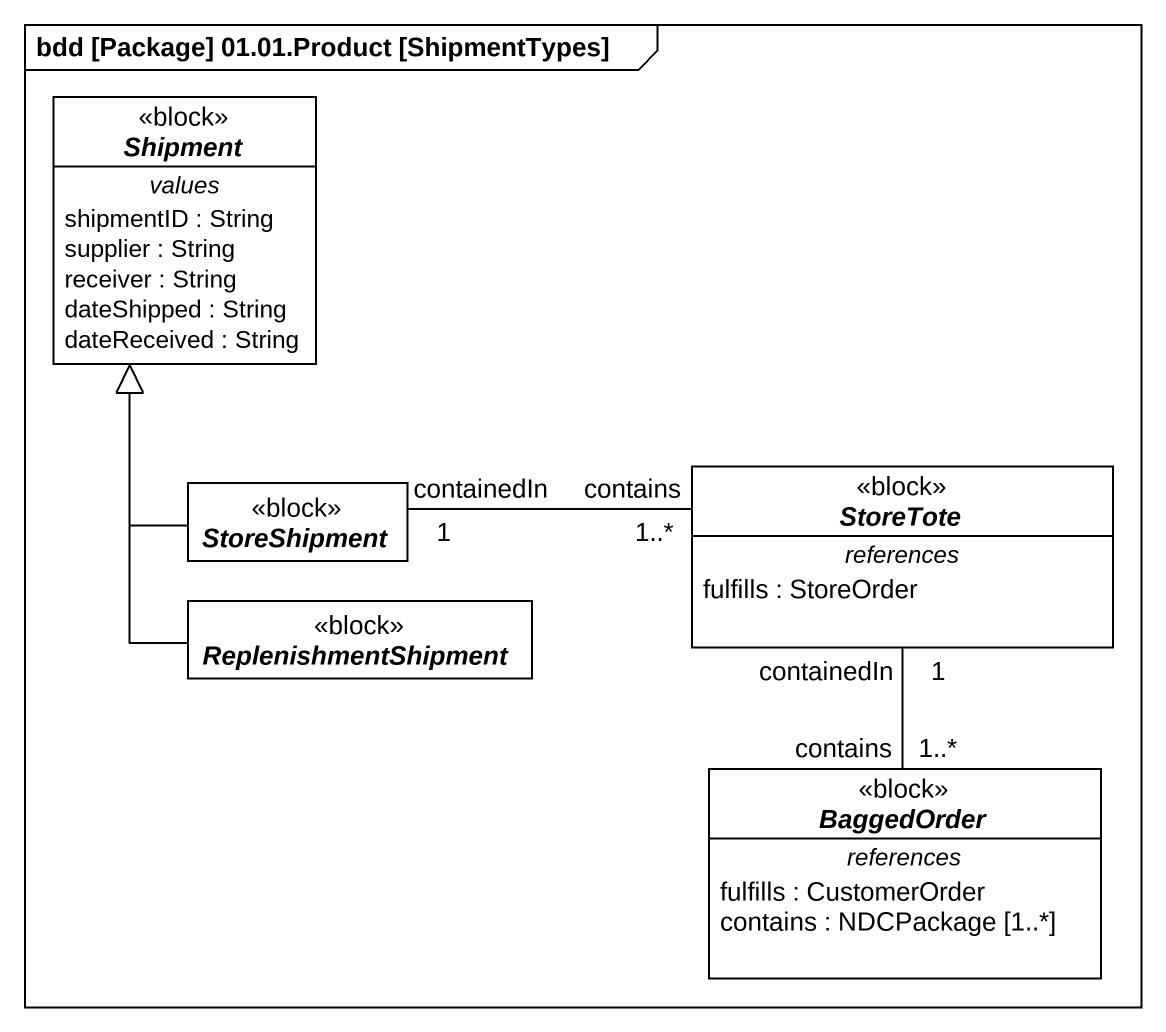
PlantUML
@startuml
mainframe bdd [Package] 01.01.Product [ShipmentTypes]
hide circle
hide empty members
abstract class Shipment <<block>> {
  -- values --
  shipmentID : String
  supplier : String
  receiver : String
  dateShipped : String
  dateReceived : String
}
abstract class StoreTote <<block>> {
  -- references --
  fulfills : StoreOrder
}
abstract class StoreShipment <<block>>
abstract class ReplenishmentShipment <<block>>
abstract class BaggedOrder <<block>> {
  -- references --
  fulfills : CustomerOrder
  contains : NDCPackage [1..*]
}
StoreTote "containedIn\n1" -- "contains\n1..*" BaggedOrder
StoreShipment -up-|> Shipment
StoreShipment "containedIn\n1" -right- "contains\n1..*" StoreTote
ReplenishmentShipment -up-|> Shipment
@enduml
